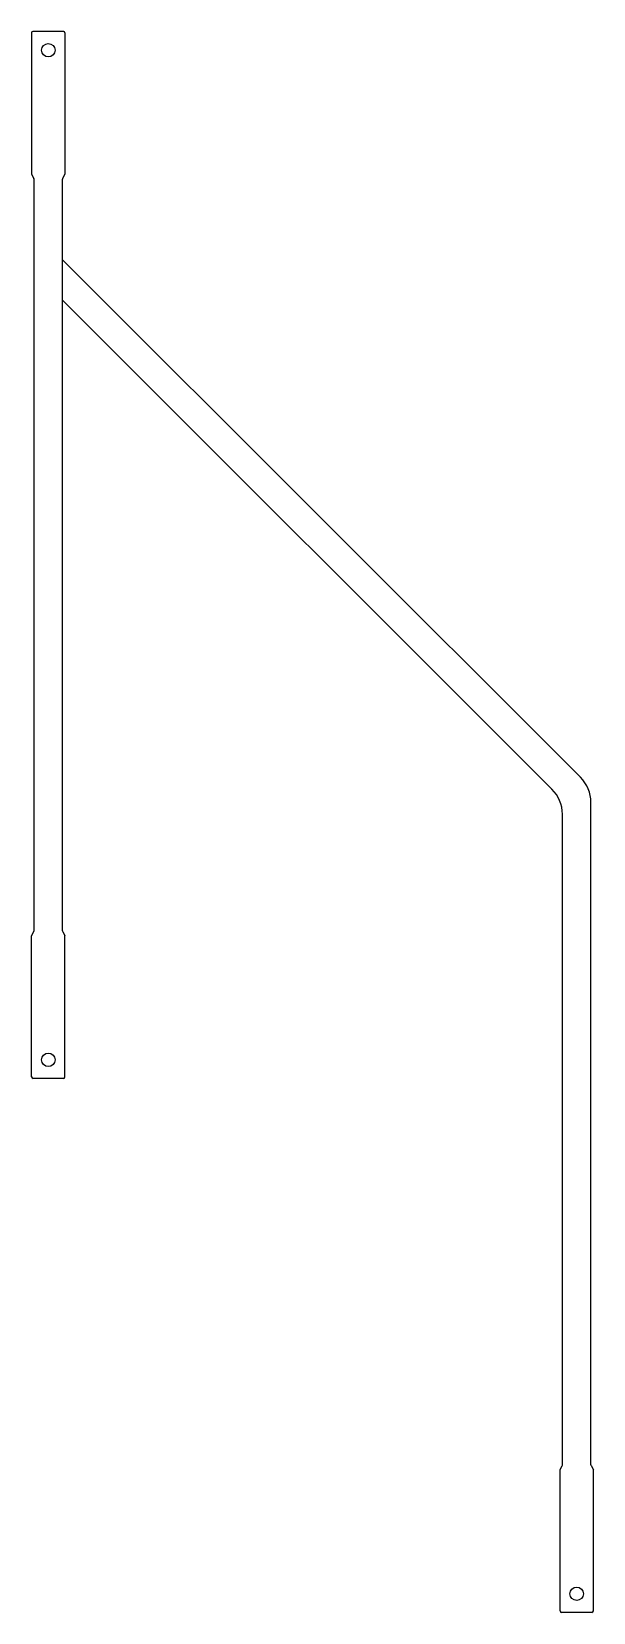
# Model space of a CAD drawing. Extents: x 682 to 1390, y -1076 to 917.
import ezdxf

# ---------------------------------------------------------------- set-up
doc = ezdxf.new("R2010")
doc.units = 0
doc.header["$LTSCALE"] = 50
doc.header["$MEASUREMENT"] = 0
doc.layers.add('BELLBLU', color=5, linetype='CONTINUOUS')

msp = doc.modelspace()

# ---------------------------------------------------------------- linework, layer by layer
at = {"layer": 'BELLBLU'}
for p, q in [((722.9, 917.3), (683.9, 917.3)), ((682.4, 915.8), (682.4, 737.3)), ((724.4, 915.8), (724.4, 737.3)), ((682.4, 737.3), (685.2, 732)), ((685.4, -216.8), (685.4, 731.3)), ((721.4, -216.8), (721.4, 731.2)), ((721.6, 731.9), (724.4, 737.3)), ((1373.9, -23), (721.4, 629.6)), ((1337.9, -37.9), (721.8, 578.3)), ((1387.1, -890.1), (1387.1, -54.8)), ((1351.1, -890.1), (1351.1, -69.7)), ((682.4, -222.8), (685.2, -217.5)), ((721.6, -217.5), (724.4, -222.8)), ((682.4, -400.8), (682.4, -222.8)), ((724.4, -400.8), (724.4, -222.8)), ((722.4, -402.8), (684.4, -402.8)), ((1348.1, -896.1), (1350.9, -890.8)), ((1348.1, -1074.1), (1348.1, -896.1)), ((1387.3, -890.8), (1390.1, -896.1)), ((1390.1, -1074.1), (1390.1, -896.1)), ((1388.1, -1076.1), (1350.1, -1076.1))]:
    msp.add_line(p, q, dxfattribs=at)
for centre in [(703.4, 893.8), (703.4, -379.3), (1369.1, -1052.6)]:
    msp.add_circle(centre, 8.5, dxfattribs=at)
for centre, radius, start, end in [((683.9, 915.8), 1.5, 90, 180), ((722.9, 915.8), 1.5, 0, 90), ((683.9, 731.3), 1.5, 0, 28.1157), ((683.9, 731.3), 1.5, 0, 28.1157), ((722.9, 731.2), 1.5, 151.9801, 180), ((722.9, 731.2), 1.5, 151.9801, 180), ((1306.1, -69.7), 45, 0, 45), ((1342.1, -54.8), 45, 0, 45), ((683.9, -216.8), 1.5, 331.8843, 0), ((722.9, -216.8), 1.5, 180, 208.0199), ((684.4, -400.8), 2, 180, 270), ((722.4, -400.8), 2, 270, 0), ((1349.6, -890.1), 1.5, 331.8843, 0), ((1388.6, -890.1), 1.5, 180, 208.0199), ((1350.1, -1074.1), 2, 180, 270), ((1388.1, -1074.1), 2, 270, 0)]:
    msp.add_arc(centre, radius, start, end, dxfattribs=at)

doc.saveas('drawing.dxf')
